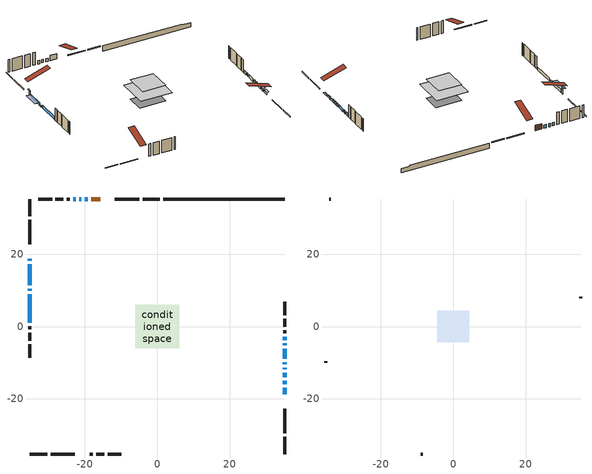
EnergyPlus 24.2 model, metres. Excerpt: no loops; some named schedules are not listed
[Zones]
conditioned space
 floor outside (Floor1 construction): -0.89,-0.89 -0.89,0.89 0.89,0.89 0.89,-0.89 z0.3
 floor adiabatic (AdiabaticFloorConstruction): -6.03,-6.03 -6.03,6.03 6.03,6.03 6.03,-6.03 z2.74
 floor foundation (Slab1 construction): -5.03,-3.35 -5.03,3.35 5.03,3.35 5.03,-3.35 z-1.68
 wall outside (RimJoist1 construction): 0.76,35.22 -4.06,35.22 / -35.22,-35.22 -30.4,-35.22 / -35.22,35.22 -35.22,30.4 / 35.22,-35.22 35.22,-30.4 z0.3:0.6
 wall outside (RimJoist2 construction): -4.99,35.22 -11.7,35.22 / -29.47,-35.22 -22.75,-35.22 / -35.22,29.47 -35.22,22.75 / 35.22,-29.47 35.22,-22.75 z0.3:0.6
 wall outside (AdiabaticWallConstruction 1): -15.8,35.22 -18.29,35.22 z0.3:2.33
 wall outside (AdiabaticWallConstruction): -35.22,18.66 -35.22,18.1 z0.3:2.33; -35.22,17.17 -35.22,11.38 / 35.22,-16.01 35.22,-14.99 / 35.22,-14.06 35.22,-12.74 z0.3:1.32; -19.22,35.22 -20.07,35.22 / -20.99,35.22 -21.52,35.22 / 35.22,-11.81 35.22,-11.36 / 35.22,-10.43 35.22,-9.82 / 35.22,-8.89 35.22,-6.1 / 35.22,-5.17 35.22,-4.69 / 35.22,-3.77 35.22,-2.83 / -22.45,35.22 -23.19,35.22 / -35.22,8.96 -35.22,1.04 z0.3:1.52; 35.22,-18.66 35.22,-16.93 z0.3:1.16; -35.22,10.46 -35.22,9.89 z0.3:0.51
 wall outside (Wall1 construction): -24.12,35.22 -24.97,35.22 / -18.66,-35.22 -17.81,-35.22 / -35.22,0.11 -35.22,-0.74 / 35.22,-1.9 35.22,-1.05 z0.3:5.18
 wall outside (Wall2 construction): -25.9,35.22 -28.14,35.22 / -16.88,-35.22 -14.64,-35.22 / -35.22,-1.67 -35.22,-3.91 / 35.22,-0.12 35.22,2.12 z0.3:5.18
 wall outside (Wall3 construction): -29.07,35.22 -32.9,35.22 / -13.71,-35.22 -9.88,-35.22 / -35.22,-4.84 -35.22,-8.67 / 35.22,3.05 35.22,6.88 z0.3:5.18
 wall foundation (FoundationWall1 construction): 1.69,35.22,-1.68 1.69,35.22,0.3 31.86,35.22,0.3 31.86,35.22,-0.06 35.22,35.22,-0.06 35.22,35.22,-1.68
 window (WindowConstruction 10): -35.22,18.66 -35.22,18.1 z0.3:2.33
 window (WindowConstruction 5): -35.22,17.17 -35.22,11.38 z0.3:1.31
 window (WindowConstruction 6): -19.22,35.22 -20.06,35.22 z0.3:1.52
 window (WindowConstruction 7): 35.22,-18.66 35.22,-16.93 z0.3:1.16
 window (WindowConstruction 8): 35.22,-16.01 35.22,-14.99 z0.3:1.31
 window (WindowConstruction 9): 35.22,-14.06 35.22,-12.74 z0.3:1.31
 window (WindowConstruction 13): -20.99,35.22 -21.52,35.22 z0.3:1.52
 window (WindowConstruction 14): 35.22,-11.81 35.22,-11.36 z0.3:1.52
 window (WindowConstruction 11): -35.22,10.45 -35.22,9.89 z0.3:0.5
 window (WindowConstruction 12): 35.22,-10.43 35.22,-9.82 z0.3:1.52
 window (WindowConstruction): 35.22,-8.89 35.22,-6.1 z0.3:1.52
 window (WindowConstruction 1): 35.22,-5.17 35.22,-4.69 z0.3:1.52
 window (WindowConstruction 2): 35.22,-3.77 35.22,-2.83 z0.3:1.52
 window (WindowConstruction 3): -22.45,35.22 -23.19,35.22 z0.3:1.52
 window (WindowConstruction 4): -35.22,8.96 -35.22,1.04 z0.3:1.52
 door (Door): -15.8,35.22 -18.29,35.22 z0.3:2.33
 ceiling adiabatic (AdiabaticFloorConstruction): 6.03,-6.03 6.03,6.03 -6.03,6.03 -6.03,-6.03 z2.74
attic - vented
 floor to conditioned space (Floor2 construction Reversed): -4.35,-4.35 -4.35,4.35 4.35,4.35 4.35,-4.35 z5.18
 wall outside (Wall4 construction): -33.83,35.22 -34.29,35.22 / -8.95,-35.22 -8.49,-35.22 / -35.22,-9.6 -35.22,-10.06 / 35.22,7.81 35.22,8.27 z0.3:5.18
 roof outside (Roof1 construction): -14.87,35.22,5.18 -14.87,26.74,8 -12.63,26.74,8 -12.63,35.22,5.18; -19.59,-35.22,5.18 -19.59,-26.74,8 -21.82,-26.74,8 -21.82,-35.22,5.18; -35.22,19.59,5.18 -26.74,19.59,8 -26.74,21.82,8 -35.22,21.82,5.18; 35.22,-19.59,5.18 26.74,-19.59,8 26.74,-21.82,8 35.22,-21.82,5.18
shading: -35.22,17.8 -35.22,18.96 -35.68,18.96 -35.68,17.8 z2.63; -35.22,11.32 -35.22,17.23 -37.04,17.23 -37.04,11.32 z1.38; 35.22,-16.87 35.22,-18.72 35.97,-18.72 35.97,-16.87 z1.22; 35.22,-14.93 35.22,-16.07 35.97,-16.07 35.97,-14.93 z1.38; 35.22,-12.68 35.22,-14.12 35.97,-14.12 35.97,-12.68 z1.38; -35.22,9.59 -35.22,10.75 -35.68,10.75 -35.68,9.59 z0.8
[Building]
Building 1: Terrain=Suburbs
[Site:Location]
Windsor AP_ON: Latitude {deg}=42.28; Longitude {deg}=-82.96; Time Zone {hr}=-5; Elevation {m}=190; Keep Site Location Information=Yes
[Site:GroundTemperature:Shallow]
6.34957, 4.46684, 4.31606, 5.20952, 8.79623, 12.3662, 15.4612, 17.4219, 17.5884, 15.9938, 12.9777, 9.51722
[Site:WaterMainsTemperature]
Calculation Method=Schedule; Temperature Schedule=mains temperature schedule
[Material] Roughness=Rough; Thermal Absorptance=0.9
Name | Thickness {m} | Conductivity {W/m-K} | Density {kg/m3} | Specific Heat {J/kg-K} | Solar Absorptance | Visible Absorptance
asphalt or fiberglass shingles | 0.00635 | 0.162714 | 1121.4 | 1465.45 | 0.4 | 0.4
ceiling loosefill ins | 0.169333 | 0.0480833 | 16.02 | 1046.75 | 0.7 | 0.7
ceiling stud and cavity | 0.1397 | 0.163581 | 65.682 | 1177.47 | 0.7 | 0.7
concrete 4.0 in. | 0.1016 | 1.803125 | 2242.8 | 837.4 | 0.7 | 0.7
concrete 8.0 in. | 0.2032 | 1.803125 | 2242.8 | 837.4 | 0.7 | 0.7
door material | 0.04445 | 0.053851 | 512.64 | 1214.23 | 0.7 | 0.7
exterior vertical ins | 0.0516128 | 0.029427 | 32.04 | 1214.23 | 0.7 | 0.7
floor covering | 0.0127 | 0.0433444 | 54.468 | 1339.84 | 0.6 | 0.6
floor rigid ins; rim joist rigid ins | 0.051816 | 0.029427 | 32.04 | 1214.23 | 0.7 | 0.7
floor rigid ins 1; wall rigid ins | 0.512978 | 0.029427 | 32.04 | 1214.23 | 0.7 | 0.7
floor stud and cavity | 0.1397 | 0.303746 | 92.3553 | 1139.71 | 0.7 | 0.7
floor stud and cavity 1 | 0.1397 | 1.75129 | 37.0049 | 1207.88 | 0.7 | 0.7
furniture material conditioned space 1 | 0.1524 | 0.115458 | 640.8 | 1214.23 | 0.6 | 0.6
gypsum board | 0.0127 | 0.160291 | 801 | 837.4 | 0.6 | 0.6
gypsum board 1 | 0.0127 | 0.160291 | 801 | 837.4 | 0.7 | 0.7
osb sheathing 0.5 in. | 0.0127 | 0.115458 | 512.64 | 1214.23 | 0.7 | 0.7
osb sheathing 0.75 in. | 0.01905 | 0.115458 | 512.64 | 1214.23 | 0.7 | 0.7
osb sheathing 2.0 in. | 0.0508 | 0.115458 | 512.64 | 1214.23 | 0.7 | 0.7
rim joist stud and cavity | 0.0508 | 0.0378818 | 125.044 | 1163.47 | 0.6 | 0.6
rim joist stud and cavity 1 | 0.0508 | 0.034159 | 125.044 | 1163.47 | 0.6 | 0.6
wall stud and cavity | 0.1397 | 0.112378 | 139.0536 | 1170.24 | 0.7 | 0.7
wall stud and cavity 1 | 0.1397 | 0.0817079 | 139.0536 | 1170.24 | 0.7 | 0.7
wall stud and cavity 2 | 0.1397 | 0.0886463 | 139.0536 | 1170.24 | 0.7 | 0.7
wall stud and cavity 3 | 0.0889 | 6.9971 | 50.32683 | 1063.81 | 0.6 | 0.6
wall stud and cavity 4 | 0.0889 | 0.380278 | 52.3479 | 1209.89 | 0.7 | 0.7
wall stud and cavity 5 | 0.0889 | 0.391764 | 83.0341 | 1211.67 | 0.7 | 0.7
wood siding | 0.0254 | 0.102417 | 544.68 | 1172.36 | 0.4 | 0.4
wood siding 1 | 0.00254 | 0.102417 | 544.68 | 1172.36 | 0.4 | 0.4
wood siding 2; wood siding 3; wood siding 4 | 0.0254 | 0.102417 | 544.68 | 1172.36 | 0.7 | 0.7
[WindowMaterial:SimpleGlazingSystem]
Name | U-Factor {W/m2-K} | Solar Heat Gain Coefficient
WindowMaterial | 2.41996 | 0.61
WindowMaterial 1 | 2.76405 | 0.43
WindowMaterial 10 | 2.824805 | 0.3
WindowMaterial 11 | 2.38249 | 0.46
WindowMaterial 12 | 2.84581 | 0.35
WindowMaterial 13 | 3.12517 | 0.35
WindowMaterial 2 | 2.64197 | 0.5
WindowMaterial 3 | 2.6732 | 0.48
WindowMaterial 4 | 2.387599 | 0.63
WindowMaterial 5 | 2.54204 | 0.55
WindowMaterial 6 | 2.65901 | 0.5
WindowMaterial 7 | 2.71636 | 0.46
WindowMaterial 8 | 2.60223 | 0.52
WindowMaterial 9 | 2.643109 | 0.39
[Construction]
AdiabaticFloorConstruction: floor stud and cavity 1, floor rigid ins 1, osb sheathing 0.75 in., floor covering
AdiabaticWallConstruction: wood siding 3, wall rigid ins, wall stud and cavity 4, gypsum board
AdiabaticWallConstruction 1: wood siding 4, wall rigid ins, wall stud and cavity 4, gypsum board
Door: door material
Floor1 construction: floor stud and cavity, floor rigid ins, osb sheathing 0.75 in., floor covering
Floor2 construction Reversed: gypsum board, ceiling stud and cavity, ceiling loosefill ins
FoundationWall1 construction: concrete 8.0 in., gypsum board 1
furniture construction conditioned space 1: furniture material conditioned space 1
PartitionWallConstruction: gypsum board, wall stud and cavity 5, gypsum board
RimJoist1 construction: wood siding 2, rim joist rigid ins, osb sheathing 2.0 in., rim joist stud and cavity
RimJoist2 construction: wood siding 2, rim joist rigid ins, osb sheathing 2.0 in., rim joist stud and cavity 1
Roof1 construction: asphalt or fiberglass shingles
Slab1 construction: concrete 4.0 in.
Wall1 construction: wood siding, osb sheathing 0.5 in., wall stud and cavity, gypsum board
Wall2 construction: wood siding, osb sheathing 0.5 in., wall stud and cavity 1, gypsum board
Wall3 construction: wood siding, osb sheathing 0.5 in., wall stud and cavity 2, gypsum board
Wall4 construction: wood siding 1, wall stud and cavity 3
WindowConstruction: WindowMaterial
WindowConstruction 1: WindowMaterial 1
WindowConstruction 10: WindowMaterial 9
WindowConstruction 11: WindowMaterial 10
WindowConstruction 12: WindowMaterial 11
WindowConstruction 13: WindowMaterial 12
WindowConstruction 14: WindowMaterial 13
WindowConstruction 2: WindowMaterial 2
WindowConstruction 3: WindowMaterial 3
WindowConstruction 4: WindowMaterial 4
WindowConstruction 5: WindowMaterial 5
WindowConstruction 6; WindowConstruction 8: WindowMaterial 6
WindowConstruction 7: WindowMaterial 7
WindowConstruction 9: WindowMaterial 8
[Zone] Multiplier=1; Part of Total Floor Area=Yes
Name | Volume {m3}
attic - vented | 34.7887
conditioned space | 523.4
[Space]
Name | Zone | Volume {m3}
attic - vented 1 | attic - vented | 34.7887
conditioned space 1 | conditioned space | 523.4
[ZoneInfiltration:EffectiveLeakageArea]
infil attic - vented 1: Zone or Space=attic - vented 1; Schedule=Always On Discrete; Effective Air Leakage Area {cm2}=3369.33; Stack Coefficient=0.000535698; Wind Coefficient=1.5638e-05
[ZoneMixing]
whole house fan mix: Zone or Space=attic - vented; Schedule=Always On Continuous; Design Flow Rate Calculation Method=Flow/Zone; Design Flow Rate {m3/s}=0; Source Zone or Space=conditioned space
[SurfaceProperty:ExposedFoundationPerimeter]
Slab1: Exposed Perimeter Calculation Method=TotalExposedPerimeter; Total Exposed Perimeter {m}=33.528
[InternalMass] Zone or ZoneList=conditioned space; Space or SpaceList=conditioned space 1
Name | Construction | Surface Area {m2}
furniture mass conditioned space 1 | furniture construction conditioned space 1 | 86.364
partition wall mass | PartitionWallConstruction | 215.91
[Lights]
interior lighting: Zone or ZoneList or Space or SpaceList=conditioned space 1; Schedule=interior lighting schedule; Design Level Calculation Method=LightingLevel; Lighting Level {W}=343.2; Return Air Fraction=0; Fraction Radiant=0.6; Fraction Visible=0.2; Fraction Replaceable=1
[People]
occupants: Zone or ZoneList or Space or SpaceList=conditioned space 1; Number of People Schedule=occupants schedule; Number of People Calculation Method=People; Number of People=3; Fraction Radiant=0.314171; Sensible Heat Fraction=0.56303; Activity Level Schedule=occupants activity schedule; Carbon Dioxide Generation Rate {m3/s-W}=0; Enable ASHRAE 55 Comfort Warnings=No; Mean Radiant Temperature Calculation Type=EnclosureAveraged
[ElectricEquipment] Zone or ZoneList or Space or SpaceList=conditioned space 1; Design Level Calculation Method=EquipmentLevel
Name | Schedule | Design Level {W} | Fraction Latent | Fraction Radiant | Fraction Lost
clothes dryer | clothes dryer schedule | 140.772 | 0.015 | 0.081 | 0.85
clothes washer | clothes washer schedule | 32.1985 | 0.03 | 0.162 | 0.7
cooking range | cooking range schedule | 215.147 | 0.08 | 0.432 | 0.2
dishwasher | dishwasher schedule | 66.8632 | 0.3 | 0.18 | 0.4
fridge | fridge schedule | 72.9452 | 0 | 0.6 | 0
mech vent bath fan 0 | mech vent bath fan 0 schedule | 50.2 | 0 | 0 | 1
mech vent bath fan 1 | mech vent bath fan 1 schedule | 50.2 | 0 | 0 | 1
mech vent house fan | mech vent house fan schedule | 0 | 0 | 0 | 1
mech vent house fan cfis | mech vent house fan cfis schedule | 0 | 0 | 0 | 0
mech vent range fan 0 | mech vent range fan 0 schedule | 57 | 0 | 0 | 1
misc plug loads | misc plug loads schedule | 494.7 | 0.045 | 0.513 | 0.1
whole house fan | Always On Discrete | 0 | 0 | 0 | 1
[OtherEquipment] Zone or ZoneList or Space or SpaceList=conditioned space 1; Design Level Calculation Method=EquipmentLevel
Name | Fuel Type | Schedule | Design Level {W} | Fraction Latent | Fraction Radiant | Fraction Lost
clothes dryer 1 | Electricity | clothes dryer schedule | 0 | 0.015 | 0.081 | 0.85
cooking range 1 | Electricity | cooking range schedule | 0 | 0.08 | 0.432 | 0.2
general water use latent | None | general water use schedule | 62.594 | 1 | 0 | 0
general water use sensible | None | general water use schedule | -61.6891 | 0 | 0.6 | 0
mech vent house fan latent load | None | Always On Discrete | 0 | 1 | 0 | 0
mech vent house fan sensible load | None | Always On Discrete | 0 | 0 | 0 | 0
water heater energy adjustment1 | NaturalGas | Always On Discrete | 0.01 | 0 | 0 | 1
[ZoneInfiltration:DesignFlowRate] Zone or ZoneList or Space or SpaceList=conditioned space 1; Schedule=Always On Discrete; Design Flow Rate Calculation Method=Flow/Zone; Design Flow Rate {m3/s}=0
infil flow; natural vent flow; whole house fan flow
[AvailabilityManager:Scheduled]
central ac and furnace airloop Availability Manager: Schedule=Always On Discrete
[Foundation:Kiva]
Foundation Kiva 1: Initial Indoor Air Temperature {C}=18; Wall Height Above Grade {m}=0.300015; Wall Depth Below Slab {m}=0.2032; Custom Block Material Name 1=exterior vertical ins; Custom Block Depth 1 {m}=1.98001; Custom Block X Position 1 {m}=0.2159; Custom Block Z Position 1 {m}=0
[Foundation:Kiva:Settings]
Soil Conductivity {W/m-K}=0.849921; Soil Density {kg/m3}=1842.3; Soil Specific Heat {J/kg-K}=418.7; Ground Solar Absorptivity=0.9; Ground Thermal Absorptivity=0.9; Ground Surface Roughness {m}=0.03; Far-Field Width {m}=40; Deep-Ground Boundary Condition=ZeroFlux; Deep-Ground Depth {m}=40; Minimum Cell Dimension {m}=0.2; Maximum Cell Growth Coefficient=3; Simulation Timestep=Timestep
[Exterior:Lights]
exterior lighting: Schedule=exterior lighting schedule; Design Level {W}=75.6
[EnergyManagementSystem:GlobalVariable]
central_ac_and_furnace_airloop_Fan_RTF
infil_program_Qfan
infil_program_Qinf
natural_vent_program_Qnv
natural_vent_program_Qwhf
[EnergyManagementSystem:Sensor]
Name | Output:Variable or Output:Meter Index Key | Output:Variable or Output:Meter
airflow_gain | infil flow | Infiltration Sensible Heat Gain Energy
airflow_gain_1 | natural vent flow | Infiltration Sensible Heat Gain Energy
airflow_gain_2 | whole house fan flow | Infiltration Sensible Heat Gain Energy
airflow_loss | infil flow | Infiltration Sensible Heat Loss Energy
airflow_loss_1 | natural vent flow | Infiltration Sensible Heat Loss Energy
airflow_loss_2 | whole house fan flow | Infiltration Sensible Heat Loss Energy
clg_load_cond |  | Cooling:EnergyTransfer:Zone:CONDITIONED SPACE
clg_sp_s; clg_sp_s_1 | cooling setpoint | Schedule Value
clothes_dryer_exhaust_0_sch_s | clothes dryer exhaust 0 schedule | Schedule Value
cool_season | cooling season schedule | Schedule Value
htg_load_cond |  | Heating:EnergyTransfer:Zone:CONDITIONED SPACE
htg_sp_s; htg_sp_s_1 | heating setpoint | Schedule Value
ig_ee_conv | clothes dryer | Electric Equipment Convective Heating Energy
ig_ee_conv_2 | cooking range | Electric Equipment Convective Heating Energy
ig_ee_conv_4 | fridge | Electric Equipment Convective Heating Energy
ig_ee_conv_5 | misc plug loads | Electric Equipment Convective Heating Energy
ig_ee_conv_6 | whole house fan | Electric Equipment Convective Heating Energy
ig_ee_rad | clothes dryer | Electric Equipment Radiant Heating Energy
ig_ee_rad_2 | cooking range | Electric Equipment Radiant Heating Energy
ig_ee_rad_4 | fridge | Electric Equipment Radiant Heating Energy
ig_ee_rad_5 | misc plug loads | Electric Equipment Radiant Heating Energy
ig_ee_rad_6 | whole house fan | Electric Equipment Radiant Heating Energy
ig_lgt_conv | interior lighting | Lights Convective Heating Energy
ig_lgt_rad | interior lighting | Lights Radiant Heating Energy
ig_lgt_vis | interior lighting | Lights Visible Radiation Heating Energy
ig_oe_conv | clothes dryer 1 | Other Equipment Convective Heating Energy
ig_oe_conv_1 | cooking range 1 | Other Equipment Convective Heating Energy
ig_oe_conv_2 | general water use latent | Other Equipment Convective Heating Energy
ig_oe_conv_3 | general water use sensible | Other Equipment Convective Heating Energy
ig_oe_conv_4 | water heater energy adjustment1 | Other Equipment Convective Heating Energy
ig_oe_rad | clothes dryer 1 | Other Equipment Radiant Heating Energy
ig_oe_rad_1 | cooking range 1 | Other Equipment Radiant Heating Energy
ig_oe_rad_2 | general water use latent | Other Equipment Radiant Heating Energy
ig_oe_rad_3 | general water use sensible | Other Equipment Radiant Heating Energy
ig_oe_rad_4 | water heater energy adjustment1 | Other Equipment Radiant Heating Energy
ig_ppl_conv | occupants | People Convective Heating Energy
ig_ppl_rad | occupants | People Radiant Heating Energy
im_conv | furniture mass conditioned space 1 | Surface Inside Face Convection Heat Gain Energy
im_conv_1 | partition wall mass | Surface Inside Face Convection Heat Gain Energy
im_ig | furniture mass conditioned space 1 | Surface Inside Face Internal Gains Radiation Heat Gain Energy
im_ig_1 | partition wall mass | Surface Inside Face Internal Gains Radiation Heat Gain Energy
im_lgt | furniture mass conditioned space 1 | Surface Inside Face Lights Radiation Heat Gain Energy
im_lgt_1 | partition wall mass | Surface Inside Face Lights Radiation Heat Gain Energy
im_sol | furniture mass conditioned space 1 | Surface Inside Face Solar Radiation Heat Gain Energy
im_sol_1 | partition wall mass | Surface Inside Face Solar Radiation Heat Gain Energy
im_surf | furniture mass conditioned space 1 | Surface Inside Face Net Surface Thermal Radiation Heat Gain Energy
im_surf_1 | partition wall mass | Surface Inside Face Net Surface Thermal Radiation Heat Gain Energy
mech_vent_bath_fan_0_sch_s | mech vent bath fan 0 schedule | Schedule Value
mech_vent_bath_fan_1_sch_s | mech vent bath fan 1 schedule | Schedule Value
mech_vent_range_fan_0_sch_s | mech vent range fan 0 schedule | Schedule Value
mv_conv | mech vent bath fan 0 | Electric Equipment Convective Heating Energy
mv_conv_1 | mech vent bath fan 1 | Electric Equipment Convective Heating Energy
mv_conv_2 | mech vent house fan | Electric Equipment Convective Heating Energy
mv_conv_3 | mech vent house fan cfis | Electric Equipment Convective Heating Energy
mv_conv_4 | mech vent range fan 0 | Electric Equipment Convective Heating Energy
mv_conv_5 | mech vent house fan latent load | Other Equipment Convective Heating Energy
mv_conv_6 | mech vent house fan sensible load | Other Equipment Convective Heating Energy
mv_rad | mech vent bath fan 0 | Electric Equipment Radiant Heating Energy
mv_rad_1 | mech vent bath fan 1 | Electric Equipment Radiant Heating Energy
mv_rad_2 | mech vent house fan | Electric Equipment Radiant Heating Energy
mv_rad_3 | mech vent house fan cfis | Electric Equipment Radiant Heating Energy
mv_rad_4 | mech vent range fan 0 | Electric Equipment Radiant Heating Energy
mv_rad_5 | mech vent house fan latent load | Other Equipment Radiant Heating Energy
mv_rad_6 | mech vent house fan sensible load | Other Equipment Radiant Heating Energy
natural_vent_s | natural vent schedule | Schedule Value
out_pb_s |  | Site Outdoor Air Barometric Pressure
out_wt_s |  | Site Outdoor Air Humidity Ratio
site_vw_s |  | Site Wind Speed
ss_back_out | Window1 | Surface Window Shortwave from Zone Back Out Window Heat Transfer Rate
ss_back_out_1 | Window11 | Surface Window Shortwave from Zone Back Out Window Heat Transfer Rate
ss_back_out_10 | Window5 | Surface Window Shortwave from Zone Back Out Window Heat Transfer Rate
ss_back_out_11 | Window6 | Surface Window Shortwave from Zone Back Out Window Heat Transfer Rate
ss_back_out_12 | Window7 | Surface Window Shortwave from Zone Back Out Window Heat Transfer Rate
ss_back_out_13 | Window8 | Surface Window Shortwave from Zone Back Out Window Heat Transfer Rate
ss_back_out_14 | Window9 | Surface Window Shortwave from Zone Back Out Window Heat Transfer Rate
ss_back_out_2 | Window14 | Surface Window Shortwave from Zone Back Out Window Heat Transfer Rate
ss_back_out_3 | Window15 | Surface Window Shortwave from Zone Back Out Window Heat Transfer Rate
ss_back_out_4 | Window17 | Surface Window Shortwave from Zone Back Out Window Heat Transfer Rate
ss_back_out_5 | Window18 | Surface Window Shortwave from Zone Back Out Window Heat Transfer Rate
ss_back_out_6 | Window19 | Surface Window Shortwave from Zone Back Out Window Heat Transfer Rate
ss_back_out_7 | Window21 | Surface Window Shortwave from Zone Back Out Window Heat Transfer Rate
ss_back_out_8 | Window3 | Surface Window Shortwave from Zone Back Out Window Heat Transfer Rate
ss_back_out_9 | Window4 | Surface Window Shortwave from Zone Back Out Window Heat Transfer Rate
ss_conv | Door1 | Surface Inside Face Convection Heat Gain Energy
ss_conv_1 | Window1 | Surface Inside Face Convection Heat Gain Energy
ss_conv_10 | Window4 | Surface Inside Face Convection Heat Gain Energy
ss_conv_11 | Window5 | Surface Inside Face Convection Heat Gain Energy
ss_conv_12 | Window6 | Surface Inside Face Convection Heat Gain Energy
ss_conv_13 | Window7 | Surface Inside Face Convection Heat Gain Energy
ss_conv_14 | Window8 | Surface Inside Face Convection Heat Gain Energy
ss_conv_15 | Window9 | Surface Inside Face Convection Heat Gain Energy
ss_conv_2 | Window11 | Surface Inside Face Convection Heat Gain Energy
ss_conv_3 | Window14 | Surface Inside Face Convection Heat Gain Energy
ss_conv_4 | Window15 | Surface Inside Face Convection Heat Gain Energy
ss_conv_5 | Window17 | Surface Inside Face Convection Heat Gain Energy
ss_conv_6 | Window18 | Surface Inside Face Convection Heat Gain Energy
ss_conv_7 | Window19 | Surface Inside Face Convection Heat Gain Energy
ss_conv_8 | Window21 | Surface Inside Face Convection Heat Gain Energy
ss_conv_9 | Window3 | Surface Inside Face Convection Heat Gain Energy
ss_ig | Door1 | Surface Inside Face Internal Gains Radiation Heat Gain Energy
ss_ig_1 | Window1 | Surface Inside Face Internal Gains Radiation Heat Gain Energy
ss_ig_10 | Window4 | Surface Inside Face Internal Gains Radiation Heat Gain Energy
ss_ig_11 | Window5 | Surface Inside Face Internal Gains Radiation Heat Gain Energy
ss_ig_12 | Window6 | Surface Inside Face Internal Gains Radiation Heat Gain Energy
ss_ig_13 | Window7 | Surface Inside Face Internal Gains Radiation Heat Gain Energy
ss_ig_14 | Window8 | Surface Inside Face Internal Gains Radiation Heat Gain Energy
ss_ig_15 | Window9 | Surface Inside Face Internal Gains Radiation Heat Gain Energy
ss_ig_2 | Window11 | Surface Inside Face Internal Gains Radiation Heat Gain Energy
ss_ig_3 | Window14 | Surface Inside Face Internal Gains Radiation Heat Gain Energy
ss_ig_4 | Window15 | Surface Inside Face Internal Gains Radiation Heat Gain Energy
ss_ig_5 | Window17 | Surface Inside Face Internal Gains Radiation Heat Gain Energy
ss_ig_6 | Window18 | Surface Inside Face Internal Gains Radiation Heat Gain Energy
ss_ig_7 | Window19 | Surface Inside Face Internal Gains Radiation Heat Gain Energy
ss_ig_8 | Window21 | Surface Inside Face Internal Gains Radiation Heat Gain Energy
ss_ig_9 | Window3 | Surface Inside Face Internal Gains Radiation Heat Gain Energy
ss_lgt | Door1 | Surface Inside Face Lights Radiation Heat Gain Energy
ss_sol | Door1 | Surface Inside Face Solar Radiation Heat Gain Energy
ss_surf | Door1 | Surface Inside Face Net Surface Thermal Radiation Heat Gain Energy
ss_surf_1 | Window1 | Surface Inside Face Net Surface Thermal Radiation Heat Gain Energy
ss_surf_10 | Window4 | Surface Inside Face Net Surface Thermal Radiation Heat Gain Energy
ss_surf_11 | Window5 | Surface Inside Face Net Surface Thermal Radiation Heat Gain Energy
ss_surf_12 | Window6 | Surface Inside Face Net Surface Thermal Radiation Heat Gain Energy
ss_surf_13 | Window7 | Surface Inside Face Net Surface Thermal Radiation Heat Gain Energy
ss_surf_14 | Window8 | Surface Inside Face Net Surface Thermal Radiation Heat Gain Energy
ss_surf_15 | Window9 | Surface Inside Face Net Surface Thermal Radiation Heat Gain Energy
ss_surf_2 | Window11 | Surface Inside Face Net Surface Thermal Radiation Heat Gain Energy
ss_surf_3 | Window14 | Surface Inside Face Net Surface Thermal Radiation Heat Gain Energy
ss_surf_4 | Window15 | Surface Inside Face Net Surface Thermal Radiation Heat Gain Energy
ss_surf_5 | Window17 | Surface Inside Face Net Surface Thermal Radiation Heat Gain Energy
ss_surf_6 | Window18 | Surface Inside Face Net Surface Thermal Radiation Heat Gain Energy
ss_surf_7 | Window19 | Surface Inside Face Net Surface Thermal Radiation Heat Gain Energy
ss_surf_8 | Window21 | Surface Inside Face Net Surface Thermal Radiation Heat Gain Energy
ss_surf_9 | Window3 | Surface Inside Face Net Surface Thermal Radiation Heat Gain Energy
ss_trans_in | Window1 | Surface Window Transmitted Solar Radiation Rate
ss_trans_in_1 | Window11 | Surface Window Transmitted Solar Radiation Rate
ss_trans_in_10 | Window5 | Surface Window Transmitted Solar Radiation Rate
ss_trans_in_11 | Window6 | Surface Window Transmitted Solar Radiation Rate
ss_trans_in_12 | Window7 | Surface Window Transmitted Solar Radiation Rate
ss_trans_in_13 | Window8 | Surface Window Transmitted Solar Radiation Rate
ss_trans_in_14 | Window9 | Surface Window Transmitted Solar Radiation Rate
ss_trans_in_2 | Window14 | Surface Window Transmitted Solar Radiation Rate
